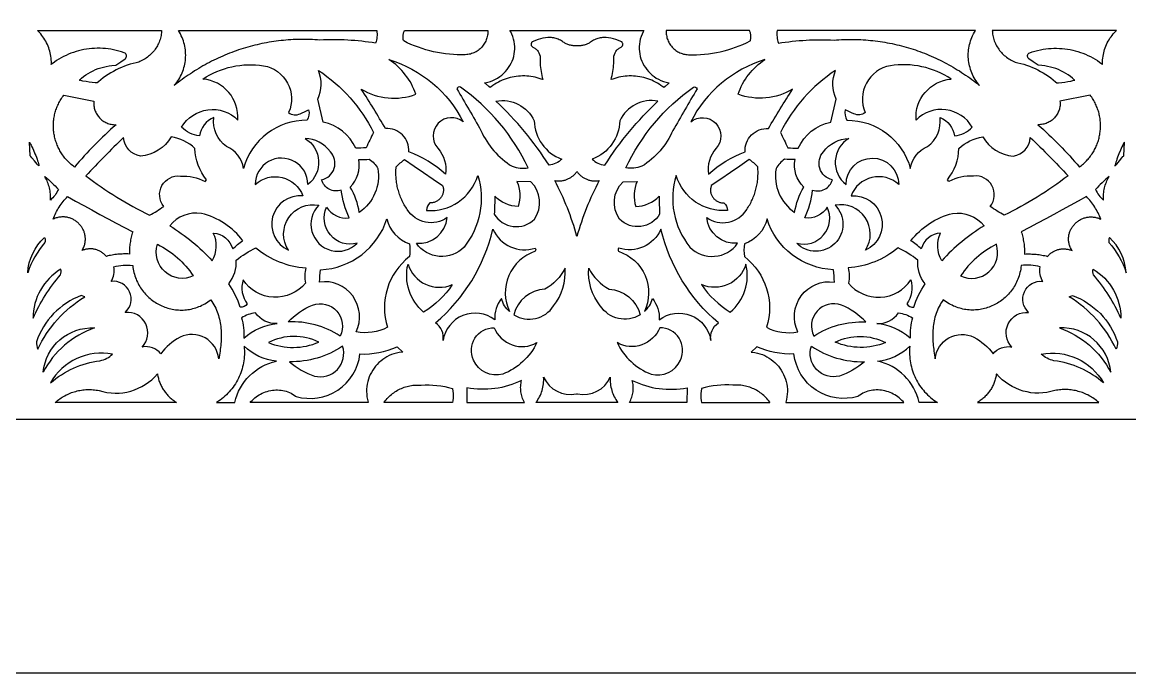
# Model space of a CAD drawing. Extents: x -625 to 625, y -425 to 425.
# Drawn here: x 0 to 327.6, y -425 to -232.5 of the extents above; entities that cross this region are included whole.
import ezdxf

# ---------------------------------------------------------------- set-up
doc = ezdxf.new("R2010")
doc.units = 0
doc.header["$MEASUREMENT"] = 0
doc.layers.add('COUCHE_3', color=150, linetype='CONTINUOUS')
doc.layers.add('LAYER_1', color=18, linetype='CONTINUOUS')

msp = doc.modelspace()

# ---------------------------------------------------------------- linework, layer by layer
at = {"layer": 'COUCHE_3'}
msp.add_lwpolyline([(-550, -345, 0.414214), (-545, -350), (545, -350, 0.414214), (550, -345), (550, 345, 0.414214), (545, 350), (-545, 350, 0.414214), (-550, 345)], format="xyb", close=True, dxfattribs=at)
at = {"layer": 'LAYER_1'}
for points in [[(-625, -425), (625, -425), (625, 425), (-625, 425)], [(104.87, -235), (104.92, -235.47), (104.95, -235.94), (104.94, -236.41), (104.91, -236.88), (104.85, -237.35), (104.76, -237.81), (104.65, -238.27), (104.5, -238.72), (103.48, -238.56), (102.46, -238.41), (101.44, -238.28), (100.41, -238.16), (99.38, -238.05), (98.36, -237.96), (97.33, -237.89), (96.3, -237.82), (95.27, -237.77), (94.24, -237.74), (93.2, -237.72), (92.17, -237.71), (91.14, -237.72), (90.11, -237.74), (89.08, -237.78), (88.05, -237.83), (87.32, -237.77), (86.6, -237.72), (85.88, -237.68), (85.16, -237.65), (84.44, -237.63), (83.72, -237.62), (83, -237.61), (82.28, -237.61), (81.56, -237.63), (80.84, -237.65), (80.13, -237.68), (79.41, -237.72), (78.69, -237.76), (77.98, -237.82), (77.27, -237.89), (76.55, -237.96), (75.84, -238.04), (75.13, -238.13), (74.42, -238.23), (73.72, -238.34), (73.01, -238.46), (72.31, -238.58), (71.6, -238.71), (70.9, -238.86), (70.2, -239.01), (69.51, -239.17), (68.81, -239.33), (68.12, -239.51), (67.43, -239.69), (66.74, -239.89), (66.05, -240.09), (65.36, -240.3), (64.68, -240.51), (64, -240.74), (63.32, -240.97), (62.65, -241.21), (61.97, -241.46), (61.3, -241.72), (60.63, -241.99), (59.97, -242.26), (59.31, -242.55), (58.65, -242.84), (57.99, -243.14), (57.34, -243.44), (56.69, -243.76), (56.04, -244.08), (55.39, -244.41), (54.75, -244.75), (54.12, -245.1), (53.48, -245.46), (52.85, -245.82), (52.22, -246.19), (51.6, -246.57), (50.98, -246.95), (50.36, -247.35), (49.75, -247.75), (49.14, -248.16), (48.54, -248.58), (47.94, -249), (47.34, -249.44), (46.75, -249.88), (46.16, -250.33), (45.58, -250.78), (45, -251.25), (45.36, -250.8), (45.7, -250.35), (46.02, -249.89), (46.32, -249.42), (46.6, -248.94), (46.86, -248.46), (47.1, -247.97), (47.32, -247.47), (47.52, -246.97), (47.69, -246.46), (47.85, -245.95), (47.98, -245.44), (48.1, -244.92), (48.19, -244.4), (48.26, -243.87), (48.32, -243.34), (48.35, -242.82), (48.36, -242.29), (48.34, -241.76), (48.31, -241.22), (48.26, -240.69), (48.18, -240.16), (48.09, -239.64), (47.97, -239.11), (47.83, -238.58), (47.67, -238.06), (47.49, -237.54), (47.29, -237.02), (47.06, -236.51), (46.82, -236), (46.55, -235.5), (46.26, -235)], [(164.08, -235), (166.51, -235), (183.88, -235), (183.68, -235.34), (183.33, -236.05), (183.03, -236.77), (182.8, -237.5), (182.63, -238.24), (182.52, -238.98), (182.46, -239.72), (182.46, -240.46), (182.52, -241.19), (182.62, -241.92), (182.78, -242.63), (182.99, -243.33), (183.25, -244.02), (183.55, -244.68), (183.9, -245.33), (184.3, -245.95), (184.74, -246.54), (185.22, -247.11), (185.74, -247.64), (186.3, -248.14), (186.9, -248.6), (187.54, -249.03), (188.21, -249.41), (188.92, -249.74), (189.66, -250.03), (190.43, -250.26), (191.23, -250.44), (191.38, -250.46), (191.13, -250.69), (190.13, -251.53), (189.75, -251.85), (189.43, -251.59), (188.91, -251.21), (188.39, -250.86), (187.86, -250.54), (187.31, -250.23), (186.75, -249.95), (186.18, -249.69), (185.61, -249.46), (185.03, -249.25), (184.43, -249.06), (183.84, -248.9), (183.24, -248.76), (182.63, -248.64), (182.02, -248.55), (181.4, -248.48), (180.79, -248.44), (180.17, -248.42), (179.55, -248.42), (178.93, -248.45), (178.31, -248.5), (177.69, -248.58), (177.08, -248.68), (176.47, -248.8), (175.86, -248.95), (175.26, -249.13), (174.66, -249.33), (174.16, -249.51), (174.32, -248.92), (174.47, -248.33), (174.59, -247.74), (174.7, -247.14), (174.79, -246.55), (174.87, -245.95), (174.92, -245.35), (174.96, -244.74), (174.98, -244.14), (174.99, -243.54), (174.97, -242.93), (174.95, -242.55), (175.35, -241.61), (175.53, -241.22), (175.72, -240.91), (175.8, -240.81), (175.9, -240.7), (176.02, -240.59), (176.16, -240.47), (176.33, -240.35), (176.54, -240.22), (177.13, -239.91), (177.26, -239.84), (177.37, -239.75), (177.46, -239.65), (177.53, -239.54), (177.58, -239.42), (177.62, -239.3), (177.64, -239.17), (177.65, -239.05), (177.63, -238.92), (177.6, -238.8), (177.55, -238.68), (177.49, -238.56), (177.41, -238.46), (177.31, -238.37), (177.2, -238.28), (177.07, -238.22), (176.34, -237.9), (175.59, -237.63), (174.86, -237.4), (174.13, -237.23), (173.41, -237.1), (172.7, -237.04), (172.01, -237.04), (171.65, -237.06), (171.3, -237.1), (170.95, -237.16), (170.61, -237.23), (170.28, -237.32), (169.94, -237.43), (169.62, -237.56), (169.29, -237.7), (168.98, -237.86), (168.67, -238.04), (168.36, -238.24), (168.11, -238.42), (167.91, -238.56), (167.69, -238.69), (167.47, -238.81), (167.24, -238.93), (167, -239.03), (166.75, -239.12), (166.5, -239.2), (166.24, -239.27), (165.98, -239.33), (165.72, -239.39), (165.45, -239.43), (165.18, -239.46), (164.9, -239.48), (164.63, -239.5), (164.35, -239.5), (164.08, -239.49), (163.8, -239.5), (163.53, -239.5), (163.25, -239.48), (162.98, -239.46), (162.71, -239.43), (162.44, -239.39), (162.17, -239.33), (161.91, -239.27), (161.65, -239.2), (161.4, -239.12), (161.15, -239.03), (160.92, -238.93), (160.68, -238.81), (160.46, -238.69), (160.25, -238.56), (160.04, -238.42), (159.79, -238.24), (159.49, -238.04), (159.18, -237.86), (158.86, -237.7), (158.54, -237.56), (158.21, -237.43), (157.88, -237.32), (157.54, -237.23), (157.2, -237.16), (156.86, -237.1), (156.51, -237.06), (156.15, -237.04), (155.45, -237.04), (154.74, -237.1), (154.02, -237.23), (153.29, -237.4), (152.56, -237.63), (151.82, -237.9), (151.09, -238.22), (150.96, -238.28), (150.84, -238.37), (150.75, -238.46), (150.66, -238.56), (150.6, -238.68), (150.55, -238.8), (150.52, -238.92), (150.51, -239.05), (150.51, -239.17), (150.53, -239.3), (150.57, -239.42), (150.63, -239.54), (150.7, -239.65), (150.79, -239.75), (150.9, -239.84), (151.02, -239.91), (151.62, -240.22), (151.82, -240.35), (152, -240.47), (152.14, -240.59), (152.25, -240.7), (152.35, -240.81), (152.44, -240.91), (152.62, -241.22), (152.81, -241.61), (153.2, -242.55), (153.18, -242.93), (153.17, -243.54), (153.17, -244.14), (153.19, -244.74), (153.23, -245.35), (153.29, -245.95), (153.36, -246.55), (153.45, -247.14), (153.56, -247.74), (153.69, -248.33), (153.83, -248.92), (153.99, -249.51), (153.49, -249.33), (152.9, -249.13), (152.29, -248.95), (151.69, -248.8), (151.08, -248.68), (150.46, -248.58), (149.84, -248.5), (149.23, -248.45), (148.61, -248.42), (147.99, -248.42), (147.37, -248.44), (146.75, -248.48), (146.14, -248.55), (145.53, -248.64), (144.92, -248.76), (144.32, -248.9), (143.72, -249.06), (143.13, -249.25), (142.55, -249.46), (141.97, -249.69), (141.4, -249.95), (140.85, -250.23), (140.3, -250.54), (139.76, -250.86), (139.24, -251.21), (138.73, -251.59), (138.41, -251.85), (138.02, -251.53), (137.02, -250.69), (136.78, -250.46), (136.93, -250.44), (137.73, -250.26), (138.5, -250.03), (139.24, -249.74), (139.94, -249.41), (140.61, -249.03), (141.25, -248.6), (141.85, -248.14), (142.41, -247.64), (142.94, -247.11), (143.42, -246.54), (143.86, -245.95), (144.25, -245.33), (144.6, -244.68), (144.91, -244.02), (145.16, -243.33), (145.37, -242.63), (145.53, -241.92), (145.64, -241.19), (145.69, -240.46), (145.69, -239.72), (145.64, -238.98), (145.52, -238.24), (145.35, -237.5), (145.12, -236.77), (144.83, -236.05), (144.47, -235.34), (144.27, -235), (161.64, -235)], [(223.28, -235), (223.23, -235.47), (223.21, -235.94), (223.21, -236.41), (223.25, -236.88), (223.31, -237.35), (223.39, -237.81), (223.51, -238.27), (223.65, -238.72), (224.67, -238.56), (225.69, -238.41), (226.72, -238.28), (227.74, -238.16), (228.77, -238.05), (229.8, -237.96), (230.83, -237.89), (231.86, -237.82), (232.89, -237.77), (233.92, -237.74), (234.95, -237.72), (235.98, -237.71), (237.01, -237.72), (238.04, -237.74), (239.08, -237.78), (240.11, -237.83), (240.83, -237.77), (241.55, -237.72), (242.27, -237.68), (242.99, -237.65), (243.72, -237.63), (244.44, -237.62), (245.16, -237.61), (245.87, -237.61), (246.59, -237.63), (247.31, -237.65), (248.03, -237.68), (248.75, -237.72), (249.46, -237.76), (250.18, -237.82), (250.89, -237.89), (251.6, -237.96), (252.31, -238.04), (253.02, -238.13), (253.73, -238.23), (254.44, -238.34), (255.14, -238.46), (255.85, -238.58), (256.55, -238.71), (257.25, -238.86), (257.95, -239.01), (258.65, -239.17), (259.34, -239.33), (260.04, -239.51), (260.73, -239.69), (261.42, -239.89), (262.1, -240.09), (262.79, -240.3), (263.47, -240.51), (264.15, -240.74), (264.83, -240.97), (265.51, -241.21), (266.18, -241.46), (266.85, -241.72), (267.52, -241.99), (268.18, -242.26), (268.85, -242.55), (269.51, -242.84), (270.16, -243.14), (270.82, -243.44), (271.47, -243.76), (272.11, -244.08), (272.76, -244.41), (273.4, -244.75), (274.04, -245.1), (274.67, -245.46), (275.3, -245.82), (275.93, -246.19), (276.55, -246.57), (277.17, -246.95), (277.79, -247.35), (278.4, -247.75), (279.01, -248.16), (279.62, -248.58), (280.22, -249), (280.81, -249.44), (281.4, -249.88), (281.99, -250.33), (282.58, -250.78), (283.16, -251.25), (282.79, -250.8), (282.45, -250.35), (282.13, -249.89), (281.83, -249.42), (281.55, -248.94), (281.29, -248.46), (281.05, -247.97), (280.84, -247.47), (280.64, -246.97), (280.46, -246.46), (280.31, -245.95), (280.17, -245.44), (280.06, -244.92), (279.96, -244.4), (279.89, -243.87), (279.84, -243.34), (279.81, -242.82), (279.8, -242.29), (279.81, -241.76), (279.84, -241.22), (279.9, -240.69), (279.97, -240.16), (280.07, -239.64), (280.18, -239.11), (280.32, -238.58), (280.48, -238.06), (280.66, -237.54), (280.87, -237.02), (281.09, -236.51), (281.34, -236), (281.61, -235.5), (281.9, -235)], [(12.32, -254.08), (21.24, -255.87), (21.21, -256.23), (21.19, -256.57), (21.2, -256.92), (21.22, -257.26), (21.27, -257.59), (21.33, -257.92), (21.41, -258.25), (21.51, -258.56), (21.63, -258.87), (21.76, -259.18), (21.9, -259.47), (22.07, -259.76), (22.24, -260.03), (22.44, -260.3), (22.64, -260.56), (22.86, -260.8), (23.09, -261.04), (23.34, -261.26), (23.59, -261.47), (23.86, -261.67), (24.14, -261.85), (24.43, -262.02), (24.72, -262.17), (25.03, -262.32), (25.35, -262.44), (25.67, -262.55), (26.01, -262.64), (26.35, -262.71), (26.69, -262.77), (27.05, -262.81), (27.41, -262.83), (27.77, -262.83), (26.94, -263.56), (26.13, -264.3), (25.32, -265.04), (24.51, -265.79), (23.72, -266.55), (22.93, -267.32), (22.15, -268.09), (21.38, -268.88), (20.61, -269.66), (19.85, -270.46), (19.1, -271.26), (18.36, -272.07), (17.63, -272.89), (16.9, -273.71), (16.18, -274.54), (15.47, -275.37), (15.16, -275.13), (14.85, -274.89), (14.54, -274.63), (14.25, -274.37), (13.96, -274.11), (13.69, -273.84), (13.42, -273.56), (13.16, -273.28), (12.9, -272.99), (12.66, -272.7), (12.42, -272.4), (12.19, -272.1), (11.97, -271.8), (11.76, -271.49), (11.56, -271.17), (11.36, -270.85), (11.18, -270.53), (11, -270.21), (10.83, -269.88), (10.67, -269.54), (10.51, -269.21), (10.37, -268.87), (10.23, -268.53), (10.11, -268.18), (9.99, -267.84), (9.88, -267.49), (9.78, -267.14), (9.68, -266.78), (9.6, -266.43), (9.52, -266.07), (9.46, -265.71), (9.4, -265.35), (9.35, -264.99), (9.31, -264.63), (9.28, -264.27), (9.26, -263.9), (9.24, -263.54), (9.24, -263.17), (9.24, -262.81), (9.26, -262.44), (9.28, -262.08), (9.31, -261.71), (9.35, -261.35), (9.4, -260.99), (9.46, -260.62), (9.52, -260.26), (9.6, -259.9), (9.69, -259.54), (9.78, -259.18), (9.88, -258.82), (10, -258.47), (10.12, -258.12), (10.25, -257.76), (10.39, -257.42), (10.54, -257.07), (10.7, -256.72), (10.87, -256.38), (11.05, -256.04), (11.24, -255.71), (11.43, -255.38), (11.64, -255.05), (11.86, -254.72), (12.08, -254.4)], [(315.84, -254.08), (306.91, -255.87), (306.95, -256.23), (306.96, -256.57), (306.96, -256.92), (306.93, -257.26), (306.89, -257.59), (306.82, -257.92), (306.74, -258.25), (306.64, -258.56), (306.53, -258.87), (306.4, -259.18), (306.25, -259.47), (306.09, -259.76), (305.91, -260.03), (305.72, -260.3), (305.51, -260.56), (305.29, -260.8), (305.06, -261.04), (304.82, -261.26), (304.56, -261.47), (304.29, -261.67), (304.02, -261.85), (303.73, -262.02), (303.43, -262.17), (303.12, -262.32), (302.81, -262.44), (302.48, -262.55), (302.15, -262.64), (301.81, -262.71), (301.46, -262.77), (301.11, -262.81), (300.75, -262.83), (300.38, -262.83), (301.21, -263.56), (302.03, -264.3), (302.84, -265.04), (303.64, -265.79), (304.44, -266.55), (305.23, -267.32), (306.01, -268.09), (306.78, -268.88), (307.54, -269.66), (308.3, -270.46), (309.05, -271.26), (309.79, -272.07), (310.53, -272.89), (311.25, -273.71), (311.97, -274.54), (312.68, -275.37), (313, -275.13), (313.31, -274.89), (313.61, -274.63), (313.9, -274.37), (314.19, -274.11), (314.47, -273.84), (314.74, -273.56), (315, -273.28), (315.25, -272.99), (315.5, -272.7), (315.73, -272.4), (315.96, -272.1), (316.18, -271.8), (316.39, -271.49), (316.6, -271.17), (316.79, -270.85), (316.98, -270.53), (317.16, -270.21), (317.33, -269.88), (317.49, -269.54), (317.64, -269.21), (317.78, -268.87), (317.92, -268.53), (318.05, -268.18), (318.17, -267.84), (318.28, -267.49), (318.38, -267.14), (318.47, -266.78), (318.55, -266.43), (318.63, -266.07), (318.7, -265.71), (318.75, -265.35), (318.8, -264.99), (318.84, -264.63), (318.87, -264.27), (318.9, -263.9), (318.91, -263.54), (318.92, -263.17), (318.91, -262.81), (318.9, -262.44), (318.88, -262.08), (318.85, -261.71), (318.81, -261.35), (318.76, -260.99), (318.7, -260.62), (318.63, -260.26), (318.55, -259.9), (318.47, -259.54), (318.37, -259.18), (318.27, -258.82), (318.16, -258.47), (318.03, -258.12), (317.9, -257.76), (317.76, -257.42), (317.61, -257.07), (317.45, -256.72), (317.28, -256.38), (317.11, -256.04), (316.92, -255.71), (316.72, -255.38), (316.51, -255.05), (316.3, -254.72), (316.07, -254.4)], [(2.16, -267.98), (2.32, -268.24), (2.5, -268.56), (2.7, -268.94), (2.91, -269.37), (3.12, -269.85), (3.35, -270.35), (3.79, -271.41), (4.01, -271.95), (4.21, -272.49), (4.4, -273), (4.57, -273.49), (4.71, -273.95), (4.83, -274.36), (4.92, -274.72), (4.98, -275.02), (4.86, -274.94), (4.73, -274.83), (4.58, -274.67), (4.41, -274.49), (4.05, -274.06), (3.66, -273.57), (2.91, -272.63), (2.61, -272.27), (2.48, -272.14), (2.38, -272.05)], [(325.99, -267.98), (325.84, -268.24), (325.65, -268.56), (325.46, -268.94), (325.25, -269.37), (325.03, -269.85), (324.81, -270.35), (324.36, -271.41), (324.15, -271.95), (323.95, -272.49), (323.76, -273), (323.59, -273.49), (323.44, -273.95), (323.32, -274.36), (323.23, -274.72), (323.18, -275.02), (323.29, -274.94), (323.42, -274.83), (323.57, -274.67), (323.74, -274.49), (324.11, -274.06), (324.5, -273.57), (325.24, -272.63), (325.55, -272.27), (325.67, -272.14), (325.77, -272.05)], [(6.73, -278.21), (7.26, -278.65), (7.79, -279.09), (8.3, -279.55), (8.81, -280.01), (9.3, -280.49), (9.78, -280.97), (10.25, -281.47), (10.71, -281.97), (10.5, -282.42), (10.27, -282.85), (10, -283.27), (9.72, -283.68), (9.41, -284.07), (9.08, -284.44), (8.72, -284.79), (8.34, -285.13), (8.37, -284.68), (8.38, -284.23), (8.37, -283.78), (8.34, -283.33), (8.3, -282.89), (8.24, -282.44), (8.16, -282), (8.07, -281.56), (7.96, -281.13), (7.83, -280.69), (7.69, -280.27), (7.53, -279.85), (7.35, -279.43), (7.16, -279.02), (6.95, -278.61)], [(164.08, -276.71), (164.22, -276.9), (164.37, -277.09), (164.52, -277.26), (164.68, -277.44), (164.85, -277.6), (165.02, -277.76), (165.19, -277.92), (165.37, -278.06), (165.56, -278.2), (165.74, -278.34), (165.94, -278.46), (166.14, -278.58), (166.34, -278.7), (166.54, -278.8), (166.75, -278.9), (166.96, -278.99), (167.17, -279.07), (167.39, -279.15), (167.61, -279.22), (167.83, -279.28), (168.06, -279.33), (168.28, -279.38), (168.51, -279.42), (168.74, -279.45), (168.97, -279.47), (169.21, -279.48), (169.44, -279.49), (169.68, -279.48), (169.91, -279.47), (170.15, -279.45), (170.38, -279.43), (170.62, -279.39), (170.11, -280.38), (169.61, -281.37), (169.13, -282.38), (168.66, -283.38), (168.21, -284.4), (167.76, -285.42), (167.33, -286.44), (166.92, -287.47), (166.51, -288.51), (166.13, -289.55), (165.75, -290.59), (165.39, -291.64), (165.04, -292.7), (164.7, -293.76), (164.38, -294.82), (164.08, -295.89), (163.77, -294.82), (163.45, -293.76), (163.11, -292.7), (162.77, -291.64), (162.4, -290.59), (162.03, -289.55), (161.64, -288.51), (161.24, -287.47), (160.82, -286.44), (160.39, -285.42), (159.95, -284.4), (159.49, -283.38), (159.02, -282.38), (158.54, -281.37), (158.05, -280.38), (157.54, -279.39), (157.77, -279.43), (158.01, -279.45), (158.24, -279.47), (158.48, -279.48), (158.71, -279.49), (158.95, -279.48), (159.18, -279.47), (159.41, -279.45), (159.64, -279.42), (159.87, -279.38), (160.1, -279.33), (160.32, -279.28), (160.54, -279.22), (160.76, -279.15), (160.98, -279.07), (161.19, -278.99), (161.41, -278.9), (161.61, -278.8), (161.82, -278.7), (162.02, -278.58), (162.22, -278.46), (162.41, -278.34), (162.6, -278.2), (162.78, -278.06), (162.96, -277.92), (163.14, -277.76), (163.31, -277.6), (163.47, -277.44), (163.63, -277.26), (163.79, -277.09), (163.93, -276.9)], [(321.43, -278.21), (320.89, -278.65), (320.37, -279.09), (319.85, -279.55), (319.35, -280.01), (318.85, -280.49), (318.37, -280.97), (317.9, -281.47), (317.44, -281.97), (317.65, -282.42), (317.89, -282.85), (318.15, -283.27), (318.44, -283.68), (318.75, -284.07), (319.08, -284.44), (319.43, -284.79), (319.81, -285.13), (319.78, -284.68), (319.78, -284.23), (319.79, -283.78), (319.81, -283.33), (319.86, -282.89), (319.92, -282.44), (319.99, -282), (320.09, -281.56), (320.2, -281.13), (320.32, -280.69), (320.47, -280.27), (320.63, -279.85), (320.8, -279.43), (321, -279.02), (321.2, -278.61)], [(9.19, -290.76), (9.37, -290.29), (9.56, -289.83), (9.76, -289.38), (9.97, -288.93), (10.19, -288.49), (10.43, -288.05), (10.68, -287.62), (10.94, -287.2), (11.21, -286.78), (11.5, -286.37), (11.79, -285.97), (12.1, -285.58), (12.42, -285.19), (12.74, -284.82), (13.08, -284.45), (13.43, -284.09), (15.82, -285.42), (18.22, -286.75), (20.62, -288.06), (23.02, -289.37), (25.43, -290.67), (27.85, -291.96), (30.27, -293.23), (32.69, -294.5), (32.57, -294.9), (32.45, -295.31), (32.34, -295.71), (32.24, -296.12), (32.15, -296.53), (32.07, -296.94), (32, -297.35), (31.93, -297.77), (31.87, -298.18), (31.83, -298.6), (31.79, -299.01), (31.76, -299.43), (31.73, -299.85), (31.72, -300.27), (31.71, -300.69), (31.72, -301.11), (31.29, -301.08), (30.86, -301.07), (30.43, -301.07), (30, -301.07), (29.57, -301.09), (29.14, -301.11), (28.71, -301.14), (28.28, -301.18), (27.86, -301.22), (27.43, -301.28), (27.01, -301.34), (26.58, -301.42), (26.16, -301.5), (25.74, -301.58), (25.32, -301.68), (24.91, -301.79), (24.74, -301.59), (24.56, -301.41), (24.38, -301.23), (24.2, -301.07), (24, -300.91), (23.81, -300.76), (23.6, -300.61), (23.4, -300.48), (23.18, -300.36), (22.96, -300.24), (22.74, -300.14), (22.52, -300.04), (22.29, -299.95), (22.06, -299.87), (21.82, -299.8), (21.58, -299.74), (21.34, -299.69), (21.1, -299.65), (20.86, -299.61), (20.61, -299.59), (20.37, -299.58), (20.12, -299.57), (19.87, -299.58), (19.63, -299.59), (19.38, -299.62), (19.13, -299.66), (18.88, -299.7), (18.64, -299.76), (18.4, -299.82), (18.15, -299.9), (17.91, -299.99), (17.67, -300.08), (17.83, -299.83), (17.97, -299.57), (18.1, -299.3), (18.22, -299.04), (18.32, -298.78), (18.41, -298.52), (18.49, -298.25), (18.55, -297.99), (18.61, -297.73), (18.65, -297.46), (18.68, -297.2), (18.7, -296.94), (18.7, -296.68), (18.7, -296.43), (18.68, -296.17), (18.66, -295.92), (18.62, -295.67), (18.58, -295.42), (18.52, -295.17), (18.45, -294.93), (18.38, -294.69), (18.29, -294.45), (18.2, -294.22), (18.1, -293.99), (17.99, -293.77), (17.87, -293.54), (17.74, -293.33), (17.6, -293.12), (17.46, -292.91), (17.31, -292.71), (17.15, -292.52), (16.98, -292.33), (16.81, -292.14), (16.63, -291.97), (16.44, -291.8), (16.25, -291.63), (16.05, -291.48), (15.85, -291.33), (15.64, -291.19), (15.42, -291.05), (15.2, -290.93), (14.98, -290.81), (14.75, -290.7), (14.51, -290.6), (14.27, -290.5), (14.03, -290.42), (13.78, -290.35), (13.53, -290.28), (13.28, -290.23), (13.02, -290.19), (12.76, -290.15), (12.5, -290.13), (12.23, -290.12), (11.96, -290.11), (11.69, -290.12), (11.42, -290.15), (11.14, -290.18), (10.87, -290.22), (10.59, -290.28), (10.31, -290.35), (10.03, -290.43), (9.75, -290.53), (9.47, -290.64)], [(318.96, -290.76), (318.79, -290.29), (318.6, -289.83), (318.4, -289.38), (318.19, -288.93), (317.96, -288.49), (317.72, -288.05), (317.47, -287.62), (317.21, -287.2), (316.94, -286.78), (316.66, -286.37), (316.36, -285.97), (316.06, -285.58), (315.74, -285.19), (315.41, -284.82), (315.07, -284.45), (314.72, -284.09), (312.33, -285.42), (309.94, -286.75), (307.54, -288.06), (305.13, -289.37), (302.72, -290.67), (300.31, -291.96), (297.89, -293.23), (295.46, -294.5), (295.59, -294.9), (295.7, -295.31), (295.81, -295.71), (295.91, -296.12), (296, -296.53), (296.08, -296.94), (296.16, -297.35), (296.22, -297.77), (296.28, -298.18), (296.33, -298.6), (296.37, -299.01), (296.4, -299.43), (296.42, -299.85), (296.43, -300.27), (296.44, -300.69), (296.44, -301.11), (296.87, -301.08), (297.3, -301.07), (297.73, -301.07), (298.16, -301.07), (298.59, -301.09), (299.01, -301.11), (299.44, -301.14), (299.87, -301.18), (300.3, -301.22), (300.72, -301.28), (301.15, -301.34), (301.57, -301.42), (301.99, -301.5), (302.41, -301.58), (302.83, -301.68), (303.25, -301.79), (303.42, -301.59), (303.59, -301.41), (303.77, -301.23), (303.96, -301.07), (304.15, -300.91), (304.35, -300.76), (304.55, -300.61), (304.76, -300.48), (304.97, -300.36), (305.19, -300.24), (305.41, -300.14), (305.64, -300.04), (305.87, -299.95), (306.1, -299.87), (306.33, -299.8), (306.57, -299.74), (306.81, -299.69), (307.05, -299.65), (307.3, -299.61), (307.54, -299.59), (307.79, -299.58), (308.03, -299.57), (308.28, -299.58), (308.53, -299.59), (308.78, -299.62), (309.02, -299.66), (309.27, -299.7), (309.51, -299.76), (309.76, -299.82), (310, -299.9), (310.24, -299.99), (310.48, -300.08), (310.32, -299.83), (310.18, -299.57), (310.05, -299.3), (309.94, -299.04), (309.83, -298.78), (309.74, -298.52), (309.67, -298.25), (309.6, -297.99), (309.55, -297.73), (309.51, -297.46), (309.48, -297.2), (309.46, -296.94), (309.45, -296.68), (309.46, -296.43), (309.47, -296.17), (309.5, -295.92), (309.53, -295.67), (309.58, -295.42), (309.64, -295.17), (309.7, -294.93), (309.78, -294.69), (309.86, -294.45), (309.95, -294.22), (310.06, -293.99), (310.17, -293.77), (310.29, -293.54), (310.42, -293.33), (310.55, -293.12), (310.7, -292.91), (310.85, -292.71), (311.01, -292.52), (311.17, -292.33), (311.34, -292.14), (311.52, -291.97), (311.71, -291.8), (311.9, -291.63), (312.1, -291.48), (312.3, -291.33), (312.51, -291.19), (312.73, -291.05), (312.95, -290.93), (313.18, -290.81), (313.41, -290.7), (313.64, -290.6), (313.88, -290.5), (314.12, -290.42), (314.37, -290.35), (314.62, -290.28), (314.88, -290.23), (315.13, -290.19), (315.39, -290.15), (315.66, -290.13), (315.92, -290.12), (316.19, -290.11), (316.46, -290.12), (316.73, -290.15), (317.01, -290.18), (317.29, -290.22), (317.56, -290.28), (317.84, -290.35), (318.12, -290.43), (318.4, -290.53), (318.68, -290.64)]]:
    msp.add_lwpolyline(points, close=True, dxfattribs=at)
for points in [[(41.25, -235), (41.23, -235.28), (41.2, -235.69), (41.15, -236.09), (41.08, -236.48), (40.99, -236.87), (40.89, -237.26), (40.78, -237.65), (40.65, -238.03), (40.51, -238.4), (40.35, -238.77), (40.17, -239.13), (39.99, -239.49), (39.78, -239.83), (39.57, -240.18), (39.34, -240.51), (39.1, -240.84), (38.84, -241.15), (38.57, -241.46), (38.29, -241.76), (38, -242.05), (37.69, -242.33), (37.38, -242.6), (37.05, -242.86), (36.71, -243.11), (36.36, -243.35), (35.99, -243.57), (35.62, -243.79), (35.24, -243.99), (34.84, -244.17), (34.51, -244.32), (33.72, -244.49), (32.84, -244.71), (31.96, -244.97), (31.1, -245.25), (30.25, -245.56), (29.41, -245.9), (28.58, -246.26), (27.77, -246.65), (26.97, -247.07), (26.19, -247.51), (25.43, -247.98), (24.68, -248.48), (23.95, -249), (23.24, -249.54), (22.54, -250.11), (22.18, -250.43), (21.64, -250.41), (20.72, -250.34), (19.8, -250.24), (18.89, -250.1), (17.99, -249.92), (17.1, -249.71), (16.87, -249.65), (16.91, -249.62), (17.52, -249.08), (18.16, -248.57), (18.82, -248.1), (19.51, -247.66), (20.22, -247.25), (20.96, -246.88), (21.71, -246.55), (22.48, -246.25), (23.27, -245.99), (24.07, -245.77), (24.89, -245.59), (25.71, -245.45), (26.55, -245.35), (27.69, -245.27), (29.2, -244.24), (30.46, -243.32, 0.606754), (30.19, -241.57), (29.42, -241.31), (28.63, -241.07), (27.84, -240.87), (27.04, -240.69), (26.24, -240.54), (25.44, -240.42), (24.64, -240.33), (23.83, -240.27), (23.03, -240.24), (22.22, -240.24), (21.42, -240.26), (20.62, -240.31), (19.83, -240.39), (19.04, -240.5), (18.25, -240.63), (17.47, -240.8), (16.7, -240.98), (15.94, -241.2), (15.18, -241.44), (14.43, -241.71), (13.69, -242.01), (12.97, -242.33), (12.25, -242.68), (11.55, -243.05), (10.86, -243.45), (10.19, -243.87), (9.53, -244.32), (8.89, -244.8), (8.62, -245.01), (8.63, -244.71), (8.63, -244.18), (8.61, -243.66), (8.56, -243.13), (8.5, -242.61), (8.41, -242.09), (8.3, -241.58), (8.18, -241.07), (8.03, -240.57), (7.86, -240.08), (7.67, -239.59), (7.46, -239.11), (7.24, -238.64), (6.99, -238.17), (6.72, -237.72), (6.44, -237.27), (6.14, -236.83), (5.82, -236.41), (5.48, -236), (5.13, -235.59), (4.76, -235.2), (4.55, -235)], [(112.84, -238.07), (112.79, -237.9), (112.72, -237.66), (112.68, -237.41), (112.65, -237.17), (112.63, -236.92), (112.63, -236.67), (112.65, -236.42), (112.68, -236.18), (112.73, -235.94), (112.79, -235.7), (112.87, -235.46), (112.96, -235.23), (113.07, -235.01), (113.08, -235), (137.7, -235), (137.71, -235.3), (137.7, -235.67), (137.67, -236.03), (137.62, -236.4), (137.55, -236.75), (137.46, -237.1), (137.36, -237.45), (137.23, -237.78), (137.09, -238.11), (136.94, -238.44), (136.76, -238.75), (136.58, -239.05), (136.37, -239.34), (136.15, -239.62), (135.92, -239.89), (135.68, -240.15), (135.42, -240.4), (135.15, -240.63), (134.86, -240.85), (134.57, -241.05), (134.26, -241.24), (133.94, -241.41), (133.61, -241.56), (133.28, -241.7), (132.93, -241.82), (132.58, -241.93), (132.21, -242.01), (131.84, -242.07), (131.46, -242.12), (131.06, -242.14, -0.127301)], [(215.31, -238.07), (215.37, -237.9), (215.43, -237.66), (215.48, -237.41), (215.51, -237.17), (215.52, -236.92), (215.52, -236.67), (215.51, -236.42), (215.47, -236.18), (215.42, -235.94), (215.36, -235.7), (215.28, -235.46), (215.19, -235.23), (215.08, -235.01), (215.08, -235), (190.45, -235), (190.45, -235.3), (190.46, -235.67), (190.49, -236.03), (190.54, -236.4), (190.61, -236.75), (190.69, -237.1), (190.8, -237.45), (190.92, -237.78), (191.06, -238.11), (191.22, -238.44), (191.39, -238.75), (191.58, -239.05), (191.78, -239.34), (192, -239.62), (192.23, -239.89), (192.48, -240.15), (192.74, -240.4), (193.01, -240.63), (193.29, -240.85), (193.59, -241.05), (193.89, -241.24), (194.21, -241.41), (194.54, -241.56), (194.88, -241.7), (195.22, -241.82), (195.58, -241.93), (195.94, -242.01), (196.32, -242.07), (196.7, -242.12), (197.1, -242.14, 0.127301)], [(286.91, -235), (286.92, -235.28), (286.96, -235.69), (287.01, -236.09), (287.08, -236.48), (287.16, -236.87), (287.26, -237.26), (287.37, -237.65), (287.5, -238.03), (287.65, -238.4), (287.81, -238.77), (287.98, -239.13), (288.17, -239.49), (288.37, -239.83), (288.59, -240.18), (288.81, -240.51), (289.06, -240.84), (289.31, -241.15), (289.58, -241.46), (289.86, -241.76), (290.15, -242.05), (290.46, -242.33), (290.78, -242.6), (291.11, -242.86), (291.45, -243.11), (291.8, -243.35), (292.16, -243.57), (292.53, -243.79), (292.92, -243.99), (293.31, -244.17), (293.65, -244.32), (294.43, -244.49), (295.32, -244.71), (296.19, -244.97), (297.06, -245.25), (297.91, -245.56), (298.75, -245.9), (299.57, -246.26), (300.39, -246.65), (301.18, -247.07), (301.96, -247.51), (302.73, -247.98), (303.48, -248.48), (304.21, -249), (304.92, -249.54), (305.61, -250.11), (305.97, -250.43), (306.52, -250.41), (307.44, -250.34), (308.35, -250.24), (309.26, -250.1), (310.16, -249.92), (311.05, -249.71), (311.28, -249.65), (311.25, -249.62), (310.64, -249.08), (310, -248.57), (309.33, -248.1), (308.64, -247.66), (307.93, -247.25), (307.2, -246.88), (306.45, -246.55), (305.67, -246.25), (304.89, -245.99), (304.08, -245.77), (303.27, -245.59), (302.44, -245.45), (301.6, -245.35), (300.46, -245.27), (298.95, -244.24), (297.7, -243.32, -0.606754), (297.97, -241.57), (298.73, -241.31), (299.52, -241.07), (300.31, -240.87), (301.11, -240.69), (301.91, -240.54), (302.71, -240.42), (303.52, -240.33), (304.32, -240.27), (305.13, -240.24), (305.93, -240.24), (306.73, -240.26), (307.53, -240.31), (308.32, -240.39), (309.12, -240.5), (309.9, -240.63), (310.68, -240.8), (311.45, -240.98), (312.22, -241.2), (312.97, -241.44), (313.72, -241.71), (314.46, -242.01), (315.19, -242.33), (315.9, -242.68), (316.6, -243.05), (317.29, -243.45), (317.97, -243.87), (318.63, -244.32), (319.27, -244.8), (319.53, -245.01), (319.52, -244.71), (319.52, -244.18), (319.54, -243.66), (319.59, -243.13), (319.66, -242.61), (319.74, -242.09), (319.85, -241.58), (319.98, -241.07), (320.13, -240.57), (320.3, -240.08), (320.48, -239.59), (320.69, -239.11), (320.92, -238.64), (321.16, -238.17), (321.43, -237.72), (321.71, -237.27), (322.01, -236.83), (322.33, -236.41), (322.67, -236), (323.02, -235.59), (323.4, -235.2), (323.6, -235)], [(56.7, -260.72, 0.260252), (52.42, -266.16, -0.167096), (47.17, -263.57, -0.493524), (63.79, -261.46, 0.411118), (53.44, -249.35, -0.186909), (71.41, -245.38, -0.486535), (78.81, -259.26, 0.285149), (82.21, -259.6, 0.015682), (84.73, -258.45, -0.180266), (84.3, -261.54, 0.343767), (65.49, -275.75, 0.263043), (60.39, -269.29, -0.27)], [(100.3, -252.35, 0.226899), (116.43, -253.83, 0.168305), (108.47, -243.59, -0.203895), (130.44, -262, 0.930701), (122.95, -269.83, -0.229894), (125.15, -277.45, 0.097316), (114.34, -270.9, 0.458333), (107.45, -264.01, 0.01483)], [(227.85, -252.35, -0.226899), (211.72, -253.83, -0.168305), (219.68, -243.59, 0.203895), (197.72, -262, -0.930701), (205.21, -269.83, 0.229894), (203.01, -277.45, -0.097316), (213.81, -270.9, -0.458333), (220.7, -264.01, -0.01483)], [(271.46, -260.72, -0.260252), (275.74, -266.16, 0.167096), (280.98, -263.57, 0.493524), (264.37, -261.46, -0.411118), (274.72, -249.35, 0.186909), (256.75, -245.38, 0.486535), (249.34, -259.26, -0.285149), (245.94, -259.6, -0.015682), (243.42, -258.45, 0.180266), (243.86, -261.54, -0.343767), (262.66, -275.75, -0.263043), (267.76, -269.29, 0.27)], [(87.59, -246.76, -0.131494), (103.92, -265.14, 0.015613), (101.74, -269.64, -0.014201), (98.65, -269.8, 0.242101), (89.01, -262.07), (87.45, -255.27, 0.210762)], [(240.57, -246.76, 0.131494), (224.23, -265.14, -0.015613), (226.41, -269.64, 0.014201), (229.5, -269.8, -0.242101), (239.14, -262.07), (240.7, -255.27, -0.210762)], [(144.9, -275.15, 0.115328), (149.63, -275.64, 0.128981), (129.61, -251.71, 0.4), (128.55, -252.24, -0.004418), (135.69, -264.58, 0.149279)], [(183.26, -275.15, -0.115328), (178.52, -275.64, -0.128981), (198.54, -251.71, -0.4), (199.6, -252.24, 0.004418), (192.46, -264.58, -0.149279)], [(140.11, -255.87, -0.343348), (151.41, -261.65, 0.30826), (159.58, -273.02, -0.170224), (155.84, -274.79, 0.060362)], [(188.04, -255.87, 0.343348), (176.74, -261.65, -0.30826), (168.57, -273.02, 0.170224), (172.32, -274.79, -0.060362)], [(18.84, -277.96, 0.049505), (37.69, -289.6, 0.043369), (41.85, -287.01, -0.664616), (46.82, -278.03, -0.134719), (54.1, -279.66), (54.51, -279.12, -0.16006), (51.1, -269.86, 0.14921), (44.09, -266.46, -0.243063), (35.04, -272.11, -0.357023), (30, -266.66, 0.015353)], [(96.72, -290.38, -0.081447), (94.39, -282.19, -0.43557), (88.54, -279.13, 0.585279), (91.14, -270.82, 0.231059), (83.68, -266.91, -0.528721), (84.49, -280.52, 1), (68.93, -280.49, -0.527165), (83.02, -283.89, 0.846436), (78.73, -299.96, -0.660776), (87.73, -286.66, 1), (99.09, -297.91, -0.639339), (90.05, -287.24, 0.297019)], [(231.43, -290.38, 0.081447), (233.77, -282.19, 0.43557), (239.61, -279.13, -0.585279), (237.02, -270.82, -0.231059), (244.47, -266.91, 0.528721), (243.67, -280.52, -1), (259.22, -280.49, 0.527165), (245.13, -283.89, -0.846436), (249.42, -299.96, 0.660776), (240.42, -286.66, -1), (229.07, -297.91, 0.639339), (238.11, -287.24, -0.297019)], [(309.31, -277.96, -0.049505), (290.46, -289.6, -0.043369), (286.31, -287.01, 0.664616), (281.34, -278.03, 0.134719), (274.05, -279.66), (273.65, -279.12, 0.16006), (277.05, -269.86, -0.14921), (284.06, -266.46, 0.243063), (293.11, -272.11, 0.357023), (298.15, -266.66, -0.015353)], [(99.56, -273.15, 0.020178), (102.66, -273.04, -0.115727), (105.21, -275.83, -0.290286), (99.7, -288.79, 0.093313), (97.02, -281.27, 0.250344)], [(124.35, -280.84), (124.43, -281.08), (124.49, -281.32), (124.54, -281.56), (124.57, -281.8), (124.58, -282.04), (124.58, -282.27), (124.57, -282.5), (124.54, -282.73), (124.5, -282.96), (124.44, -283.18), (124.37, -283.4), (124.29, -283.61), (124.2, -283.82), (124.09, -284.02), (123.98, -284.21), (123.85, -284.4), (123.71, -284.58), (123.56, -284.75), (123.4, -284.91), (123.23, -285.06), (123.05, -285.2), (122.86, -285.33), (122.67, -285.45), (122.47, -285.56), (122.25, -285.66), (122.04, -285.74), (121.81, -285.81), (121.58, -285.87), (121.34, -285.91), (121.1, -285.93), (120.85, -285.95), (120.6, -285.94, 0.182927), (119.55, -288.21, 0.353746), (134.75, -277.84, -0.250469), (130.68, -299.04, -0.467604), (116.58, -297.93, 0.410285), (125.7, -290.34, -0.429437), (113.88, -287.93), (113.65, -287.58), (113.42, -287.23), (113.21, -286.87), (113, -286.51), (112.8, -286.15), (112.61, -285.78), (112.42, -285.41), (112.25, -285.03), (112.08, -284.65), (111.92, -284.27), (111.77, -283.88), (111.63, -283.49), (111.49, -283.1), (111.37, -282.71), (111.25, -282.31), (111.14, -281.91), (111.05, -281.51), (110.95, -281.11), (110.87, -280.7), (110.8, -280.3), (110.73, -279.89), (110.68, -279.48), (110.63, -279.07), (110.59, -278.65), (110.56, -278.24), (110.54, -277.83), (110.53, -277.41), (110.53, -276.99), (110.53, -276.58), (110.55, -276.16), (110.57, -275.74), (110.61, -275.32, -0.029744), (113.11, -273.09), (115.89, -275.06), (118.7, -277.01), (121.51, -278.94)], [(203.81, -280.84), (203.73, -281.08), (203.66, -281.32), (203.62, -281.56), (203.59, -281.8), (203.57, -282.04), (203.57, -282.27), (203.58, -282.5), (203.61, -282.73), (203.66, -282.96), (203.71, -283.18), (203.78, -283.4), (203.86, -283.61), (203.96, -283.82), (204.06, -284.02), (204.18, -284.21), (204.31, -284.4), (204.45, -284.58), (204.6, -284.75), (204.76, -284.91), (204.93, -285.06), (205.1, -285.2), (205.29, -285.33), (205.49, -285.45), (205.69, -285.56), (205.9, -285.66), (206.12, -285.74), (206.34, -285.81), (206.57, -285.87), (206.81, -285.91), (207.05, -285.93), (207.3, -285.95), (207.55, -285.94, -0.182927), (208.6, -288.21, -0.353746), (193.41, -277.84, 0.250469), (197.48, -299.04, 0.467604), (211.57, -297.93, -0.410285), (202.45, -290.34, 0.429437), (214.27, -287.93), (214.51, -287.58), (214.73, -287.23), (214.95, -286.87), (215.16, -286.51), (215.36, -286.15), (215.55, -285.78), (215.73, -285.41), (215.91, -285.03), (216.07, -284.65), (216.23, -284.27), (216.38, -283.88), (216.53, -283.49), (216.66, -283.1), (216.78, -282.71), (216.9, -282.31), (217.01, -281.91), (217.11, -281.51), (217.2, -281.11), (217.28, -280.7), (217.36, -280.3), (217.42, -279.89), (217.48, -279.48), (217.52, -279.07), (217.56, -278.65), (217.59, -278.24), (217.61, -277.83), (217.62, -277.41), (217.63, -276.99), (217.62, -276.58), (217.6, -276.16), (217.58, -275.74), (217.55, -275.32, 0.029744), (215.05, -273.09), (212.26, -275.06), (209.46, -277.01), (206.64, -278.94)], [(228.59, -273.15, -0.020178), (225.49, -273.04, 0.115727), (222.95, -275.83, 0.290286), (228.45, -288.79, -0.093313), (231.14, -281.27, -0.250344)], [(139.76, -284.02, -0.013484), (139.62, -289.26, 0.488168), (151.47, -290.83, 0.365052), (150.47, -279.7), (146.33, -279.61, -0.168582), (146.7, -287.08, -0.182959)], [(188.4, -284.02, 0.013484), (188.53, -289.26, -0.488168), (176.69, -290.83, -0.365052), (177.69, -279.7), (181.83, -279.61, 0.168582), (181.45, -287.08, 0.182959)], [(43.67, -292.73, -0.070225), (56.19, -303.08, 0.255113), (56.53, -294.91, -0.328175), (62.26, -299.58, -0.048), (65.31, -297.16, 0.166617), (52.99, -289.06, 0.260364)], [(107.87, -290.68, 0.260176), (114.55, -298.06, -0.071429), (114.55, -301.87, 0.313845), (108.02, -322.77, -0.172229), (98.76, -324.11, 0.598525), (87.95, -309.38, -0.018892), (88.24, -305.74, 0.315589)], [(220.28, -290.68, -0.260176), (213.6, -298.06, 0.071429), (213.6, -301.87, -0.313845), (220.14, -322.77, 0.172229), (229.39, -324.11, -0.598525), (240.21, -309.38, 0.018892), (239.91, -305.74, -0.315589)], [(284.49, -292.73, 0.070225), (271.96, -303.08, -0.255113), (271.62, -294.91, 0.328175), (265.9, -299.58, 0.048), (262.84, -297.16, -0.166617), (275.16, -289.06, -0.260364)], [(141.74, -314.29, 0.190741), (139.77, -320.52, 0.566428), (124.46, -326.71, 0.30721), (122.21, -321.47, 0.16029), (139.23, -293.77, 0.380582), (151.76, -299.35, -0.285714), (151.76, -300.3, 0.451873), (144.13, -318.14, -0.142336)], [(186.42, -314.29, -0.190741), (188.38, -320.52, -0.566428), (203.7, -326.71, -0.30721), (205.94, -321.47, -0.16029), (188.92, -293.77, -0.380582), (176.4, -299.35, 0.285714), (176.4, -300.3, -0.451873), (184.02, -318.14, 0.142336)], [(1.67, -306.63, -0.199902), (6.63, -296.23, -0.180062), (6.75, -297.72, 0.103073)], [(326.48, -306.63, 0.199902), (321.52, -296.23, 0.180062), (321.4, -297.72, -0.103073)], [(40.05, -298.22, -0.130387), (50.61, -307.57, -0.658893)], [(63.28, -302.9, -0.054599), (69.13, -299.27, 0.157976), (83.88, -305.19, 0.122041), (83.81, -309.68, -0.506566), (65.33, -308.74, 0.229925), (66.54, -315.88, -0.244526), (64.5, -316.83, 0.070676), (61.09, -309.89, 0.194819)], [(264.88, -302.9, 0.054599), (259.03, -299.27, -0.157976), (244.27, -305.19, -0.122041), (244.34, -309.68, 0.506566), (262.82, -308.74, -0.229925), (261.61, -315.88, 0.244526), (263.66, -316.83, -0.070676), (267.06, -309.89, -0.194819)], [(288.1, -298.22, 0.130387), (277.54, -307.57, 0.658893)], [(27.07, -304.91, -0.101667), (32.7, -304.51), (32.77, -305.04), (32.85, -305.56), (32.95, -306.08), (33.06, -306.58), (33.19, -307.08), (33.34, -307.56), (33.5, -308.04), (33.67, -308.51), (33.86, -308.96), (34.07, -309.41), (34.28, -309.85), (34.51, -310.28), (34.76, -310.69), (35.01, -311.1), (35.28, -311.5), (35.56, -311.88), (35.85, -312.26), (36.15, -312.62), (36.47, -312.97), (36.79, -313.31), (37.12, -313.64), (37.47, -313.96), (37.82, -314.27), (38.18, -314.56), (38.55, -314.84), (38.92, -315.11), (39.31, -315.37), (39.7, -315.61), (40.1, -315.84), (40.51, -316.06), (40.92, -316.27), (41.34, -316.46), (41.77, -316.64), (42.2, -316.8), (42.63, -316.95), (43.07, -317.09), (43.51, -317.21), (43.96, -317.32), (44.41, -317.42), (44.87, -317.5), (45.32, -317.56), (45.78, -317.61), (46.24, -317.65), (46.71, -317.67), (47.17, -317.67), (47.64, -317.66), (48.1, -317.63), (48.57, -317.59), (49.03, -317.53), (49.5, -317.46), (49.96, -317.37), (50.43, -317.26), (50.89, -317.14), (51.35, -317), (51.81, -316.84), (52.26, -316.67), (52.71, -316.48), (53.16, -316.27), (53.61, -316.04), (54.05, -315.8), (54.49, -315.53), (54.92, -315.25), (55.34, -314.96), (55.77, -314.64), (56.11, -315.13), (56.42, -315.62), (56.72, -316.12), (56.99, -316.63), (57.24, -317.15), (57.47, -317.66), (57.68, -318.19), (57.87, -318.72), (58.05, -319.25), (58.2, -319.79), (58.34, -320.33), (58.46, -320.87), (58.56, -321.42), (58.65, -321.97), (58.72, -322.53), (58.77, -323.08), (58.82, -323.64), (58.85, -324.2), (58.86, -324.77), (58.87, -325.33), (58.86, -325.89), (58.84, -326.46), (58.81, -327.03), (58.77, -327.59), (58.72, -328.16), (58.66, -328.72), (58.59, -329.28), (58.51, -329.85), (58.34, -330.97), (58.14, -332.08, 0.52106), (46.7, -325.69, 0.114668), (41, -330.61, 0.284712), (35.48, -328.61, 0.696648), (30.51, -318.37, 0.726017), (26.33, -309.18, 0.20843)], [(114.11, -304.12, 0.445111), (127.2, -310.16, -0.110537), (118.74, -318.27, -0.284998)], [(214.05, -304.12, -0.445111), (200.95, -310.16, 0.110537), (209.42, -318.27, 0.284998)], [(301.09, -304.91, 0.101667), (295.45, -304.51), (295.39, -305.04), (295.3, -305.56), (295.21, -306.08), (295.09, -306.58), (294.96, -307.08), (294.82, -307.56), (294.65, -308.04), (294.48, -308.51), (294.29, -308.96), (294.09, -309.41), (293.87, -309.85), (293.64, -310.28), (293.4, -310.69), (293.14, -311.1), (292.87, -311.5), (292.59, -311.88), (292.3, -312.26), (292, -312.62), (291.69, -312.97), (291.36, -313.31), (291.03, -313.64), (290.69, -313.96), (290.34, -314.27), (289.98, -314.56), (289.61, -314.84), (289.23, -315.11), (288.84, -315.37), (288.45, -315.61), (288.05, -315.84), (287.64, -316.06), (287.23, -316.27), (286.81, -316.46), (286.39, -316.64), (285.96, -316.8), (285.52, -316.95), (285.08, -317.09), (284.64, -317.21), (284.19, -317.32), (283.74, -317.42), (283.29, -317.5), (282.83, -317.56), (282.37, -317.61), (281.91, -317.65), (281.45, -317.67), (280.98, -317.67), (280.52, -317.66), (280.05, -317.63), (279.59, -317.59), (279.12, -317.53), (278.66, -317.46), (278.19, -317.37), (277.73, -317.26), (277.26, -317.14), (276.8, -317), (276.35, -316.84), (275.89, -316.67), (275.44, -316.48), (274.99, -316.27), (274.55, -316.04), (274.1, -315.8), (273.67, -315.53), (273.24, -315.25), (272.81, -314.96), (272.39, -314.64), (272.05, -315.13), (271.73, -315.62), (271.44, -316.12), (271.17, -316.63), (270.91, -317.15), (270.68, -317.66), (270.47, -318.19), (270.28, -318.72), (270.11, -319.25), (269.95, -319.79), (269.82, -320.33), (269.7, -320.87), (269.59, -321.42), (269.51, -321.97), (269.44, -322.53), (269.38, -323.08), (269.34, -323.64), (269.31, -324.2), (269.29, -324.77), (269.29, -325.33), (269.3, -325.89), (269.32, -326.46), (269.35, -327.03), (269.39, -327.59), (269.44, -328.16), (269.5, -328.72), (269.57, -329.28), (269.64, -329.85), (269.81, -330.97), (270.01, -332.08, -0.52106), (281.45, -325.69, -0.114668), (287.16, -330.61, -0.284712), (292.68, -328.61, -0.696648), (297.65, -318.37, -0.726017), (301.83, -309.18, -0.20843)], [(3.21, -320.08, -0.071113), (11.32, -307.23, 0.152933), (11.43, -305.56, 0.262057)], [(145.4, -319.08, 0.409539), (157.18, -316.42, 0.189822), (160.58, -305.26, -0.146101), (154.59, -311.52, 0.329208)], [(182.75, -319.08, -0.409539), (170.98, -316.42, -0.189822), (167.57, -305.26, 0.146101), (173.56, -311.52, -0.329208)], [(324.95, -320.08, 0.071113), (316.83, -307.23, -0.152933), (316.72, -305.56, -0.262057)], [(4.25, -327.11, 0.088638), (4.64, -329.24, -0.14465), (18.49, -313.73), (17.49, -313.39, 0.228526)], [(323.91, -327.11, -0.088638), (323.52, -329.24, 0.14465), (309.66, -313.73), (310.66, -313.39, -0.228526)], [(78.67, -321.16, -0.099546), (85.89, -316.19, -0.674396), (94.06, -325.35, 0.154799)], [(249.48, -321.16, 0.099546), (242.26, -316.19, 0.674396), (234.1, -325.35, -0.154799)], [(64.89, -319.96, -0.071392), (65.57, -325.95, -0.152277), (75.44, -321.66, -0.253658), (68.97, -318.53, 0.106904)], [(263.26, -319.96, 0.071392), (262.58, -325.95, 0.152277), (252.71, -321.66, 0.253658), (259.18, -318.53, -0.106904)], [(6.21, -336.08, -0.400641), (21.41, -322.95, 0.191625)], [(133.49, -332.49, -0.555806), (139.62, -322.89, 0.456437), (152.21, -327.32, -0.190546), (142.17, -336.62, -0.376379)], [(194.66, -332.49, 0.555806), (188.54, -322.89, -0.456437), (175.94, -327.32, 0.190546), (185.98, -336.62, 0.376379)], [(321.94, -336.08, 0.400641), (306.75, -322.95, -0.191625)], [(72.82, -327.29, 0.202648), (87.73, -327.15, 0.235088)], [(255.33, -327.29, -0.202648), (240.43, -327.15, -0.235088)], [(8.35, -339.24, -0.148801), (23, -332.65, 0.149579), (26.76, -330.69, 0.32029)], [(62.82, -345), (62.92, -344.98, -0.294067), (75.17, -332.8, -0.165792), (65.64, -328.37), (65.69, -329), (65.72, -329.62), (65.73, -330.24), (65.72, -330.86), (65.68, -331.47), (65.63, -332.08), (65.55, -332.69), (65.45, -333.29), (65.33, -333.89), (65.19, -334.48), (65.03, -335.06), (64.85, -335.64), (64.65, -336.21), (64.44, -336.77), (64.2, -337.32), (63.94, -337.87), (63.67, -338.4), (63.38, -338.93), (63.07, -339.45), (62.74, -339.95), (62.39, -340.45), (62.03, -340.93), (61.65, -341.4), (61.25, -341.86), (60.84, -342.3), (60.41, -342.73), (59.96, -343.15), (59.5, -343.55), (59.02, -343.94), (58.53, -344.31), (58.02, -344.66), (57.5, -345)], [(112.53, -330.12), (112.24, -330.14), (111.46, -330.25), (110.7, -330.4), (109.96, -330.61), (109.25, -330.86), (108.56, -331.16), (107.89, -331.5), (107.25, -331.87), (106.64, -332.29), (106.06, -332.75), (105.51, -333.23), (105, -333.75), (104.51, -334.31), (104.07, -334.88), (103.66, -335.49), (103.29, -336.12), (102.95, -336.77), (102.66, -337.45), (102.41, -338.14), (102.21, -338.85), (102.05, -339.57), (101.93, -340.31), (101.87, -341.06), (101.85, -341.81), (101.89, -342.58), (101.97, -343.34), (102.12, -344.11), (102.31, -344.88), (102.35, -345), (67.42, -345), (67.62, -344.76), (67.98, -344.38), (68.37, -344.01), (68.77, -343.67), (69.19, -343.35), (69.62, -343.05), (70.07, -342.77), (70.53, -342.52), (71.01, -342.29), (71.49, -342.08), (71.98, -341.89), (72.48, -341.74), (72.99, -341.6), (73.5, -341.49), (74.01, -341.41), (74.53, -341.35), (75.05, -341.32), (75.56, -341.32), (76.08, -341.34), (76.59, -341.39), (77.1, -341.47), (77.6, -341.57), (78.09, -341.71), (78.58, -341.87), (79.05, -342.06), (79.52, -342.28), (79.98, -342.53), (80.42, -342.81), (80.88, -343.14), (80.99, -343.22, 0.465369), (99.91, -330.66, 0.118482), (110.88, -328.51)], [(79.08, -332.97, 0.099546), (86.45, -337.2, 0.591476), (94.76, -328.35, -0.154799)], [(215.63, -330.12), (215.92, -330.14), (216.69, -330.25), (217.45, -330.4), (218.19, -330.61), (218.91, -330.86), (219.6, -331.16), (220.26, -331.5), (220.9, -331.87), (221.51, -332.29), (222.09, -332.75), (222.64, -333.23), (223.16, -333.75), (223.64, -334.31), (224.09, -334.88), (224.5, -335.49), (224.87, -336.12), (225.2, -336.77), (225.49, -337.45), (225.74, -338.14), (225.95, -338.85), (226.11, -339.57), (226.22, -340.31), (226.29, -341.06), (226.3, -341.81), (226.27, -342.58), (226.18, -343.34), (226.04, -344.11), (225.84, -344.88), (225.8, -345), (260.74, -345), (260.53, -344.76), (260.17, -344.38), (259.79, -344.01), (259.38, -343.67), (258.97, -343.35), (258.53, -343.05), (258.08, -342.77), (257.62, -342.52), (257.15, -342.29), (256.66, -342.08), (256.17, -341.89), (255.67, -341.74), (255.17, -341.6), (254.65, -341.49), (254.14, -341.41), (253.62, -341.35), (253.11, -341.32), (252.59, -341.32), (252.08, -341.34), (251.56, -341.39), (251.06, -341.47), (250.56, -341.57), (250.06, -341.71), (249.58, -341.87), (249.1, -342.06), (248.63, -342.28), (248.18, -342.53), (247.73, -342.81), (247.28, -343.14), (247.16, -343.22, -0.465369), (228.24, -330.66, -0.118482), (217.27, -328.51)], [(249.07, -332.97, -0.099546), (241.7, -337.2, -0.591476), (233.4, -328.35, 0.154799)], [(265.33, -345), (265.24, -344.98, 0.294067), (252.99, -332.8, 0.165792), (262.52, -328.37), (262.46, -329), (262.43, -329.62), (262.42, -330.24), (262.44, -330.86), (262.47, -331.47), (262.53, -332.08), (262.61, -332.69), (262.7, -333.29), (262.82, -333.89), (262.96, -334.48), (263.12, -335.06), (263.3, -335.64), (263.5, -336.21), (263.72, -336.77), (263.95, -337.32), (264.21, -337.87), (264.48, -338.4), (264.78, -338.93), (265.09, -339.45), (265.42, -339.95), (265.76, -340.45), (266.13, -340.93), (266.51, -341.4), (266.9, -341.86), (267.32, -342.3), (267.75, -342.73), (268.19, -343.15), (268.66, -343.55), (269.13, -343.94), (269.62, -344.31), (270.13, -344.66), (270.65, -345)], [(319.8, -339.24, 0.148801), (305.15, -332.65, -0.149579), (301.4, -330.69, -0.32029)], [(45.64, -345), (9.78, -345), (10.11, -344.71), (10.46, -344.43), (10.8, -344.17), (11.16, -343.91), (11.52, -343.67), (11.88, -343.43), (12.26, -343.21), (12.63, -343), (13.02, -342.8), (13.41, -342.61), (13.8, -342.44), (14.2, -342.27), (14.6, -342.11), (15.01, -341.97), (15.42, -341.84), (15.83, -341.72), (16.25, -341.61), (16.67, -341.52), (17.09, -341.44), (17.52, -341.36), (17.95, -341.3), (18.38, -341.26), (18.81, -341.22), (19.24, -341.2), (19.68, -341.19), (20.11, -341.19), (20.55, -341.21), (20.98, -341.24), (21.42, -341.28), (21.86, -341.33), (22.29, -341.4), (22.73, -341.48, 0.303459), (40.02, -336.54), (40.07, -336.87), (40.13, -337.19), (40.2, -337.52), (40.28, -337.84), (40.36, -338.16), (40.46, -338.48), (40.56, -338.79), (40.68, -339.1), (40.8, -339.4), (40.93, -339.7), (41.07, -340), (41.21, -340.29), (41.37, -340.58), (41.53, -340.86), (41.7, -341.14), (41.87, -341.41), (42.06, -341.68), (42.25, -341.94), (42.45, -342.2), (42.65, -342.46), (42.87, -342.7), (43.09, -342.94), (43.31, -343.18), (43.55, -343.41), (43.79, -343.63), (44.03, -343.85), (44.28, -344.06), (44.54, -344.26), (44.81, -344.46), (45.08, -344.64), (45.36, -344.83)], [(282.52, -345), (318.37, -345), (318.04, -344.71), (317.7, -344.43), (317.35, -344.17), (317, -343.91), (316.64, -343.67), (316.27, -343.43), (315.9, -343.21), (315.52, -343), (315.14, -342.8), (314.75, -342.61), (314.36, -342.44), (313.96, -342.27), (313.55, -342.11), (313.15, -341.97), (312.74, -341.84), (312.32, -341.72), (311.91, -341.61), (311.49, -341.52), (311.06, -341.44), (310.64, -341.36), (310.21, -341.3), (309.78, -341.26), (309.35, -341.22), (308.91, -341.2), (308.48, -341.19), (308.04, -341.19), (307.61, -341.21), (307.17, -341.24), (306.73, -341.28), (306.3, -341.33), (305.86, -341.4), (305.42, -341.48, -0.303459), (288.14, -336.54), (288.09, -336.87), (288.03, -337.19), (287.96, -337.52), (287.88, -337.84), (287.79, -338.16), (287.69, -338.48), (287.59, -338.79), (287.48, -339.1), (287.35, -339.4), (287.23, -339.7), (287.09, -340), (286.94, -340.29), (286.79, -340.58), (286.63, -340.86), (286.46, -341.14), (286.28, -341.41), (286.1, -341.68), (285.91, -341.94), (285.71, -342.2), (285.5, -342.46), (285.29, -342.7), (285.07, -342.94), (284.84, -343.18), (284.61, -343.41), (284.37, -343.63), (284.12, -343.85), (283.87, -344.06), (283.61, -344.26), (283.35, -344.46), (283.07, -344.64), (282.8, -344.83)], [(127.25, -345), (107.02, -345), (107.07, -344.92), (107.34, -344.56), (107.62, -344.21), (107.91, -343.88), (108.21, -343.56), (108.53, -343.25), (108.85, -342.95), (109.18, -342.66), (109.53, -342.39), (109.88, -342.13), (110.24, -341.88), (110.61, -341.64), (110.99, -341.42), (111.38, -341.21), (111.77, -341.02), (112.17, -340.84), (112.58, -340.67), (112.99, -340.52), (113.41, -340.39), (113.83, -340.27), (114.26, -340.16), (114.69, -340.07), (115.13, -340), (115.57, -339.94), (116.02, -339.9), (116.47, -339.87), (116.92, -339.86), (117.37, -339.87), (117.85, -339.89), (117.97, -339.89, -0.086724), (127.27, -340.84), (127.3, -340.96), (127.4, -341.65), (127.45, -342.33), (127.46, -343.02), (127.43, -343.7), (127.36, -344.39)], [(148.56, -345), (148.36, -344.63), (148.18, -344.24), (148.01, -343.85), (147.87, -343.46), (147.75, -343.06), (147.64, -342.65), (147.56, -342.24), (147.49, -341.83), (147.45, -341.41), (147.43, -340.99), (147.42, -340.57), (147.44, -340.16), (147.48, -339.74), (147.53, -339.32), (147.61, -338.9), (147.71, -338.49, -0.163331), (131.51, -340.66), (131.54, -345)], [(164.08, -342.47), (164.26, -342.47, 0.354829), (173.94, -337.5), (173.91, -338.01), (173.91, -338.51), (173.93, -339.01), (173.97, -339.51), (174.04, -340.01), (174.13, -340.5), (174.24, -340.98), (174.37, -341.46), (174.53, -341.93), (174.7, -342.4), (174.9, -342.86), (175.12, -343.31), (175.36, -343.75), (175.61, -344.18), (175.89, -344.59), (176.19, -345), (165.35, -345), (165.17, -344.99), (164.08, -344.99), (162.98, -344.99), (162.8, -345), (151.96, -345), (152.26, -344.59), (152.54, -344.18), (152.8, -343.75), (153.04, -343.31), (153.25, -342.86), (153.45, -342.4), (153.63, -341.93), (153.78, -341.46), (153.91, -340.98), (154.02, -340.5), (154.11, -340.01), (154.18, -339.51), (154.22, -339.01), (154.24, -338.51), (154.24, -338.01), (154.22, -337.5, 0.354829), (163.89, -342.47)], [(179.6, -345), (179.8, -344.63), (179.98, -344.24), (180.14, -343.85), (180.28, -343.46), (180.41, -343.06), (180.51, -342.65), (180.6, -342.24), (180.66, -341.83), (180.7, -341.41), (180.73, -340.99), (180.73, -340.57), (180.71, -340.16), (180.68, -339.74), (180.62, -339.32), (180.54, -338.9), (180.44, -338.49, 0.163331), (196.65, -340.66), (196.61, -345)], [(200.9, -345), (221.14, -345), (221.08, -344.92), (220.81, -344.56), (220.53, -344.21), (220.24, -343.88), (219.94, -343.56), (219.63, -343.25), (219.3, -342.95), (218.97, -342.66), (218.63, -342.39), (218.27, -342.13), (217.91, -341.88), (217.54, -341.64), (217.16, -341.42), (216.78, -341.21), (216.38, -341.02), (215.98, -340.84), (215.58, -340.67), (215.16, -340.52), (214.75, -340.39), (214.32, -340.27), (213.89, -340.16), (213.46, -340.07), (213.02, -340), (212.58, -339.94), (212.13, -339.9), (211.69, -339.87), (211.23, -339.86), (210.78, -339.87), (210.31, -339.89), (210.18, -339.89, 0.086724), (200.88, -340.84), (200.86, -340.96), (200.76, -341.65), (200.7, -342.33), (200.69, -343.02), (200.72, -343.7), (200.8, -344.39)]]:
    msp.add_lwpolyline(points, format="xyb", close=True, dxfattribs=at)

doc.saveas('drawing.dxf')
